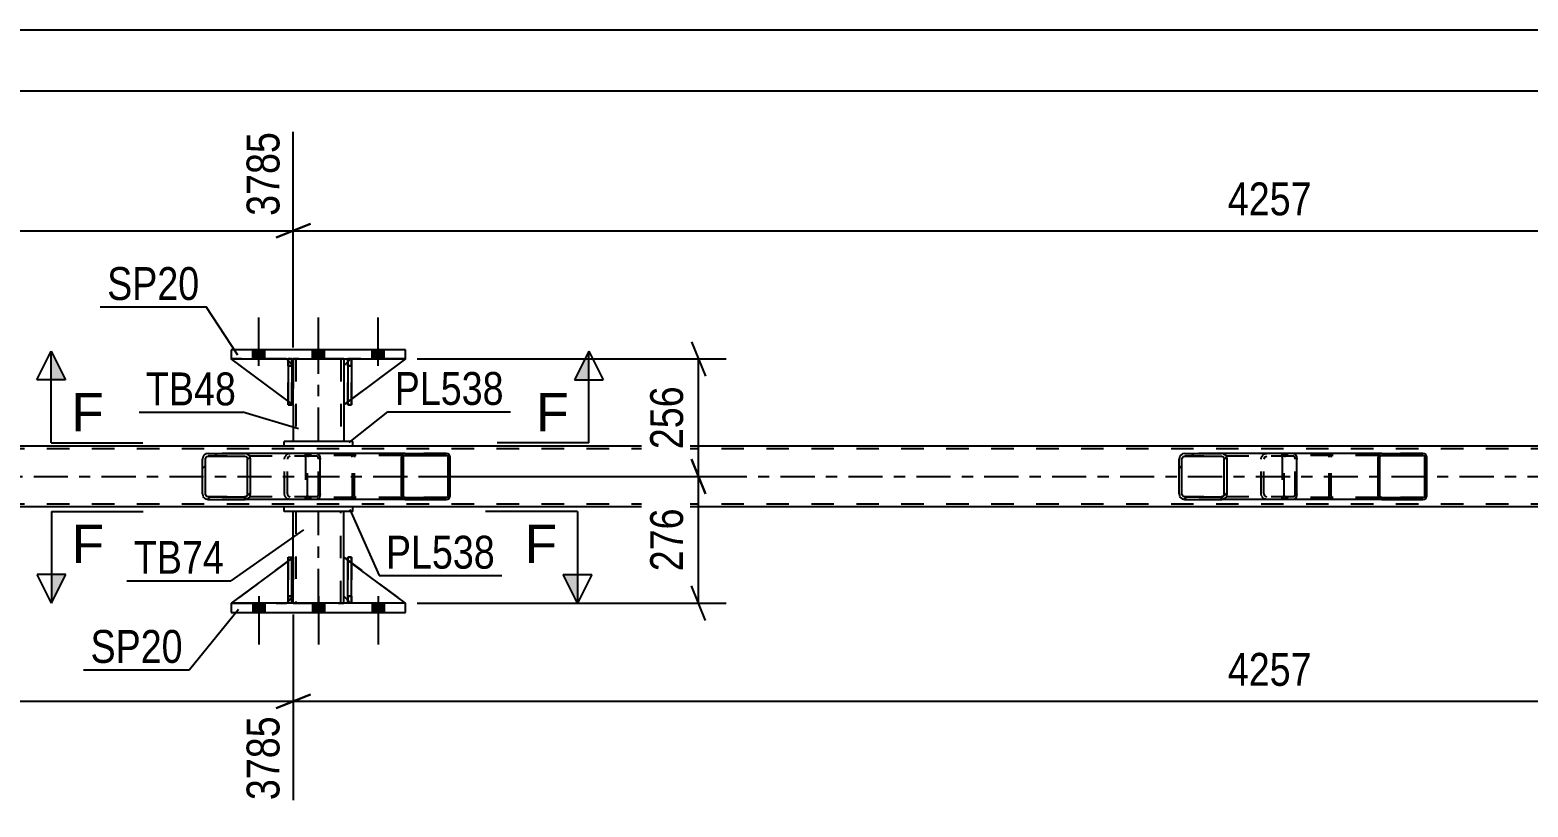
# Model space of a CAD drawing. Header units: millimetres. Extents: x 0 to 841, y 0 to 594.
# Drawn here: x 134 to 264.6, y 215.3 to 283 of the extents above; entities that cross this region are included whole.
import ezdxf

# ---------------------------------------------------------------- set-up
doc = ezdxf.new("R2010")
doc.units = ezdxf.units.MM
doc.linetypes.add('DXK_LINE_DOT2', pattern=[3.9198, 1.9599, -1.9599])
doc.linetypes.add('DXK_LINE_DOT3', pattern=[5.9187, 2.979, -0.9799, 0.9799, -0.9799])
doc.styles.add('Arial', font='ARIAL.TTF', dxfattribs={"height": 0.2})
doc.styles.add('Arial Narrow', font='ARIALN.TTF', dxfattribs={"height": 0.2})

# ---------------------------------------------------------------- blocks, each defined once
blk = doc.blocks.new('Part-318885939-2968 - 2780')
at = {"color": 7, "linetype": 'DXK_LINE_DOT2'}
for p, q in [((156.94, 250.35), (151.54, 254.35)), ((151.54, 254.35), (156.34, 254.35)), ((156.34, 254.35), (156.94, 253.75)), ((156.94, 253.75), (156.34, 254.35)), ((156.94, 253.75), (156.94, 250.35)), ((156.94, 253.75), (156.94, 253.75)), ((156.94, 253.75), (156.94, 250.35))]:
    blk.add_line(p, q, dxfattribs=at)
blk = doc.blocks.new('Bolt-318885939-2840 - 2780')
at = {"linetype": 'Continuous'}
for points in [[(154.46, 233.07), (153.42, 233.07), (153.42, 232.27), (154.46, 232.27)], [(154.46, 233.07), (153.42, 233.07), (153.42, 232.27), (154.46, 232.27)], [(154.46, 233.07), (153.42, 233.07), (153.42, 232.27), (154.46, 232.27)], [(159.66, 233.07), (158.62, 233.07), (158.62, 232.27), (159.66, 232.27)], [(159.66, 233.07), (158.62, 233.07), (158.62, 232.27), (159.66, 232.27)], [(164.86, 233.07), (163.82, 233.07), (163.82, 232.27), (164.86, 232.27)], [(164.86, 233.07), (163.82, 233.07), (163.82, 232.27), (164.86, 232.27)], [(164.86, 233.07), (163.82, 233.07), (163.82, 232.27), (164.86, 232.27)]]:
    blk.add_hatch(color=1, dxfattribs=at).paths.add_polyline_path(points)
at = {"color": 1, "linetype": 'Continuous'}
for p, q in [((153.42, 233.07), (153.42, 232.27)), ((153.42, 233.07), (153.42, 232.27)), ((153.42, 233.07), (153.42, 232.27)), ((153.94, 233.67), (153.94, 229.47)), ((153.94, 233.67), (153.94, 229.47)), ((153.94, 233.67), (153.94, 229.47)), ((154.46, 233.07), (154.46, 232.27)), ((154.46, 233.07), (154.46, 232.27)), ((154.46, 233.07), (154.46, 232.27)), ((158.62, 233.07), (158.62, 232.27)), ((158.62, 233.07), (158.62, 232.27)), ((159.14, 233.67), (159.14, 229.47)), ((159.14, 233.67), (159.14, 229.47)), ((159.66, 233.07), (159.66, 232.27)), ((159.66, 233.07), (159.66, 232.27)), ((163.82, 233.07), (163.82, 232.27)), ((163.82, 233.07), (163.82, 232.27)), ((163.82, 233.07), (163.82, 232.27)), ((164.34, 233.67), (164.34, 229.47)), ((164.34, 233.67), (164.34, 229.47)), ((164.34, 233.67), (164.34, 229.47)), ((164.86, 233.07), (164.86, 232.27)), ((164.86, 233.07), (164.86, 232.27)), ((164.86, 233.07), (164.86, 232.27))]:
    blk.add_line(p, q, dxfattribs=at)
blk = doc.blocks.new('Part-318885939-2969 - 2780')
at = {"color": 2, "linetype": 'Continuous'}
for p, q in [((161.69, 254.1), (161.34, 253.75)), ((161.34, 253.75), (161.34, 250.35)), ((166.74, 254.35), (162.01, 250.85)), ((161.69, 250.61), (161.34, 250.35))]:
    blk.add_line(p, q, dxfattribs=at)
at = {"color": 7, "linetype": 'DXK_LINE_DOT2'}
for p, q in [((161.94, 254.35), (161.69, 254.1)), ((166.74, 254.35), (161.94, 254.35)), ((162.01, 250.85), (161.69, 250.61))]:
    blk.add_line(p, q, dxfattribs=at)
blk = doc.blocks.new('Bolt-318885939-2841 - 2780')
at = {"linetype": 'Continuous'}
for points in [[(153.42, 254.35), (154.46, 254.35), (154.46, 255.15), (153.42, 255.15)], [(153.42, 254.35), (154.46, 254.35), (154.46, 255.15), (153.42, 255.15)], [(153.42, 254.35), (154.46, 254.35), (154.46, 255.15), (153.42, 255.15)], [(158.62, 254.35), (159.66, 254.35), (159.66, 255.15), (158.62, 255.15)], [(158.62, 254.35), (159.66, 254.35), (159.66, 255.15), (158.62, 255.15)], [(163.82, 254.35), (164.86, 254.35), (164.86, 255.15), (163.82, 255.15)], [(163.82, 254.35), (164.86, 254.35), (164.86, 255.15), (163.82, 255.15)], [(163.82, 254.35), (164.86, 254.35), (164.86, 255.15), (163.82, 255.15)]]:
    blk.add_hatch(color=1, dxfattribs=at).paths.add_polyline_path(points)
at = {"color": 1, "linetype": 'Continuous'}
for p, q in [((153.94, 253.75), (153.94, 257.95)), ((153.94, 253.75), (153.94, 257.95)), ((153.94, 253.75), (153.94, 257.95)), ((159.14, 253.75), (159.14, 257.95)), ((159.14, 253.75), (159.14, 257.95)), ((164.34, 253.75), (164.34, 257.95)), ((164.34, 253.75), (164.34, 257.95)), ((164.34, 253.75), (164.34, 257.95)), ((153.42, 254.35), (153.42, 255.15)), ((153.42, 254.35), (153.42, 255.15)), ((153.42, 254.35), (153.42, 255.15)), ((154.46, 254.35), (154.46, 255.15)), ((154.46, 254.35), (154.46, 255.15)), ((154.46, 254.35), (154.46, 255.15)), ((158.62, 254.35), (158.62, 255.15)), ((158.62, 254.35), (158.62, 255.15)), ((159.66, 254.35), (159.66, 255.15)), ((159.66, 254.35), (159.66, 255.15)), ((163.82, 254.35), (163.82, 255.15)), ((163.82, 254.35), (163.82, 255.15)), ((163.82, 254.35), (163.82, 255.15)), ((164.86, 254.35), (164.86, 255.15)), ((164.86, 254.35), (164.86, 255.15)), ((164.86, 254.35), (164.86, 255.15))]:
    blk.add_line(p, q, dxfattribs=at)
blk = doc.blocks.new('Part-318885939-2971 - 2780')
at = {"linetype": 'Continuous'}
h = blk.add_hatch(dxfattribs=at)
h.set_pattern_fill('', scale=0.7, style=0, pattern_type=0)
h.set_pattern_definition([(45, (255.7338, 245.9117), (-1.57154, 1.57154), [])])
h.paths.add_polyline_path([(255.76, 245.79), (255.73, 245.91), (255.66, 246.02), (255.55, 246.08), (255.42, 246.11), (251.84, 246.11), (251.71, 246.08), (251.6, 246.02), (251.53, 245.91), (251.5, 245.79), (251.5, 242.43), (251.53, 242.31), (251.6, 242.2), (251.71, 242.13), (251.84, 242.11), (255.42, 242.11), (255.55, 242.13), (255.66, 242.2), (255.73, 242.31), (255.76, 242.43)])
h.paths.add_polyline_path([(255.58, 242.37), (255.54, 242.32), (255.48, 242.28), (255.42, 242.27), (251.84, 242.27), (251.78, 242.28), (251.72, 242.32), (251.69, 242.37), (251.67, 242.43), (251.67, 245.79), (251.69, 245.85), (251.72, 245.9), (251.78, 245.94), (251.84, 245.95), (255.42, 245.95), (255.48, 245.94), (255.54, 245.9), (255.58, 245.85), (255.59, 245.79), (255.59, 242.43)])
at = {"color": 7, "linetype": 'DXK_LINE_DOT2'}
for p, q in [((243.15, 245.79), (243.16, 245.81)), ((243.15, 245.79), (243.15, 242.43)), ((243.16, 245.81), (243.18, 245.91)), ((243.34, 245.85), (243.32, 245.79)), ((243.32, 242.43), (243.32, 245.79)), ((243.37, 245.9), (243.34, 245.85)), ((243.36, 246.08), (243.49, 246.11)), ((243.43, 245.94), (243.37, 245.9)), ((243.49, 245.95), (243.43, 245.94)), ((244.15, 246.11), (243.49, 246.11)), ((255.42, 245.95), (243.49, 245.95)), ((247.07, 246.11), (247.2, 246.08)), ((247.14, 245.94), (247.07, 245.95)), ((247.19, 245.9), (247.14, 245.94)), ((247.23, 245.85), (247.19, 245.9)), ((247.24, 245.79), (247.23, 245.85)), ((247.24, 242.43), (247.24, 245.79)), ((247.38, 245.91), (247.41, 245.79)), ((247.41, 242.43), (247.41, 245.79)), ((255.42, 246.11), (251.84, 246.11)), ((243.18, 242.31), (243.15, 242.43)), ((243.32, 242.43), (243.34, 242.37)), ((243.34, 242.37), (243.37, 242.32)), ((243.49, 242.11), (243.36, 242.13)), ((243.37, 242.32), (243.43, 242.28)), ((243.43, 242.28), (243.49, 242.27)), ((255.42, 242.27), (243.49, 242.27)), ((244.15, 242.11), (243.49, 242.11)), ((247.07, 242.27), (247.14, 242.28)), ((247.2, 242.13), (247.07, 242.11)), ((247.14, 242.28), (247.19, 242.32)), ((247.19, 242.32), (247.23, 242.37)), ((247.23, 242.37), (247.24, 242.43)), ((247.41, 242.43), (247.38, 242.31)), ((255.42, 242.11), (251.84, 242.11))]:
    blk.add_line(p, q, dxfattribs=at)
at = {"color": 2, "linetype": 'Continuous'}
for p, q in [((251.84, 246.11), (244.15, 246.11)), ((251.53, 245.91), (251.5, 245.79)), ((251.5, 242.43), (251.5, 245.79)), ((251.67, 245.79), (251.69, 245.85)), ((251.67, 242.43), (251.67, 245.79)), ((251.69, 245.85), (251.72, 245.9)), ((251.84, 246.11), (251.71, 246.08)), ((251.72, 245.9), (251.78, 245.94)), ((251.78, 245.94), (251.84, 245.95)), ((251.84, 246.11), (255.42, 246.11)), ((251.84, 245.95), (255.42, 245.95)), ((255.55, 246.08), (255.42, 246.11)), ((255.42, 245.95), (255.48, 245.94)), ((255.48, 245.94), (255.54, 245.9)), ((255.54, 245.9), (255.58, 245.85)), ((255.58, 245.85), (255.59, 245.79)), ((255.59, 242.43), (255.59, 245.79)), ((255.76, 245.79), (255.73, 245.91)), ((255.76, 242.43), (255.76, 245.79)), ((251.84, 242.11), (244.15, 242.11)), ((251.5, 242.43), (251.53, 242.31)), ((251.69, 242.37), (251.67, 242.43)), ((251.72, 242.32), (251.69, 242.37)), ((251.71, 242.13), (251.84, 242.11)), ((251.78, 242.28), (251.72, 242.32)), ((251.84, 242.27), (251.78, 242.28)), ((251.84, 242.27), (255.42, 242.27)), ((251.84, 242.11), (255.42, 242.11)), ((255.48, 242.28), (255.42, 242.27)), ((255.42, 242.11), (255.55, 242.13)), ((255.54, 242.32), (255.48, 242.28)), ((255.58, 242.37), (255.54, 242.32)), ((255.59, 242.43), (255.58, 242.37)), ((255.73, 242.31), (255.76, 242.43))]:
    blk.add_line(p, q, dxfattribs=at)
at = {"color": 7, "linetype": 'DXK_LINE_DOT2'}
for centre, start, end in [((243.48, 245.78), 110.7583, 155.68), ((247.08, 245.78), 24.32, 69.2417), ((243.48, 242.44), 204.32, 249.2417), ((247.08, 242.44), 290.7583, 335.68)]:
    blk.add_arc(centre, 0.331, start, end, dxfattribs=at)
at = {"color": 2, "linetype": 'Continuous'}
for centre, start, end in [((251.83, 245.78), 110.7583, 155.68), ((255.43, 245.78), 24.32, 69.2417), ((251.83, 242.44), 204.32, 249.2417), ((255.43, 242.44), 290.7583, 335.68)]:
    blk.add_arc(centre, 0.331, start, end, dxfattribs=at)
blk = doc.blocks.new('Part-318885939-2966 - 2780')
at = {"color": 2, "linetype": 'Continuous'}
for p, q in [((156.81, 254.35), (156.49, 254.35)), ((156.49, 254.35), (156.49, 250.35)), ((156.81, 254.35), (156.81, 254.35)), ((156.81, 254.35), (156.81, 250.35)), ((156.81, 250.35), (156.49, 250.35))]:
    blk.add_line(p, q, dxfattribs=at)
at = {"color": 7, "linetype": 'DXK_LINE_DOT2'}
for p, q in [((156.49, 253.75), (156.49, 254.35)), ((156.81, 253.75), (156.49, 253.75)), ((156.49, 253.75), (156.49, 250.35)), ((156.81, 253.75), (156.81, 254.35)), ((156.81, 254.35), (156.81, 254.35)), ((156.81, 250.35), (156.81, 253.75))]:
    blk.add_line(p, q, dxfattribs=at)
blk = doc.blocks.new('Part-318885939-2967 - 2780')
at = {"color": 2, "linetype": 'Continuous'}
for p, q in [((156.49, 250.68), (151.54, 254.35)), ((156.49, 254.2), (156.34, 254.35)), ((156.94, 253.75), (156.81, 253.88)), ((156.94, 253.75), (156.94, 253.75)), ((156.94, 250.35), (156.94, 253.75)), ((156.81, 250.44), (156.94, 250.35)), ((156.94, 250.35), (156.94, 250.35))]:
    blk.add_line(p, q, dxfattribs=at)
at = {"color": 7, "linetype": 'DXK_LINE_DOT2'}
for p, q in [((156.34, 254.35), (151.54, 254.35)), ((156.34, 254.35), (156.94, 253.75)), ((156.81, 253.88), (156.49, 254.2)), ((156.94, 253.75), (156.94, 250.35)), ((156.81, 250.44), (156.49, 250.68))]:
    blk.add_line(p, q, dxfattribs=at)
blk = doc.blocks.new('Part-318885939-2973 - 2780')
at = {"linetype": 'Continuous'}
h = blk.add_hatch(dxfattribs=at)
h.set_pattern_fill('', scale=0.7, style=0, pattern_type=0)
h.set_pattern_definition([(45, (170.5996, 245.9117), (-1.57154, 1.57154), [])])
h.paths.add_polyline_path([(170.63, 245.79), (170.6, 245.91), (170.53, 246.02), (170.42, 246.08), (170.28, 246.11), (166.71, 246.11), (166.58, 246.08), (166.47, 246.02), (166.39, 245.91), (166.37, 245.79), (166.37, 242.43), (166.39, 242.31), (166.47, 242.2), (166.58, 242.13), (166.71, 242.11), (170.28, 242.11), (170.42, 242.13), (170.53, 242.2), (170.6, 242.31), (170.63, 242.43)])
h.paths.add_polyline_path([(170.44, 242.37), (170.41, 242.32), (170.35, 242.28), (170.28, 242.27), (166.71, 242.27), (166.64, 242.28), (166.59, 242.32), (166.55, 242.37), (166.54, 242.43), (166.54, 245.79), (166.55, 245.85), (166.59, 245.9), (166.64, 245.94), (166.71, 245.95), (170.28, 245.95), (170.35, 245.94), (170.41, 245.9), (170.44, 245.85), (170.46, 245.79), (170.46, 242.43)])
at = {"color": 7, "linetype": 'DXK_LINE_DOT2'}
for p, q in [((158.02, 245.79), (158.05, 245.91)), ((158.02, 245.79), (158.02, 242.43)), ((158.2, 245.85), (158.19, 245.79)), ((158.19, 242.43), (158.19, 245.79)), ((158.24, 245.9), (158.2, 245.85)), ((158.23, 246.08), (158.36, 246.11)), ((158.29, 245.94), (158.24, 245.9)), ((158.36, 245.95), (158.29, 245.94)), ((159.01, 246.11), (158.36, 246.11)), ((170.28, 245.95), (158.36, 245.95)), ((161.94, 246.11), (162.07, 246.08)), ((162, 245.94), (161.94, 245.95)), ((162.06, 245.9), (162, 245.94)), ((162.09, 245.85), (162.06, 245.9)), ((162.11, 245.79), (162.09, 245.85)), ((162.11, 242.43), (162.11, 245.79)), ((162.25, 245.91), (162.28, 245.79)), ((162.28, 242.43), (162.28, 245.79)), ((170.28, 246.11), (166.71, 246.11)), ((158.05, 242.31), (158.02, 242.43)), ((158.19, 242.43), (158.2, 242.37)), ((158.2, 242.37), (158.24, 242.32)), ((158.36, 242.11), (158.23, 242.13)), ((158.24, 242.32), (158.29, 242.28)), ((158.29, 242.28), (158.36, 242.27)), ((170.28, 242.27), (158.36, 242.27)), ((159.01, 242.11), (158.36, 242.11)), ((161.94, 242.27), (162, 242.28)), ((162.07, 242.13), (161.94, 242.11)), ((162, 242.28), (162.06, 242.32)), ((162.06, 242.32), (162.09, 242.37)), ((162.09, 242.37), (162.11, 242.43)), ((162.28, 242.43), (162.25, 242.31)), ((170.28, 242.11), (166.71, 242.11))]:
    blk.add_line(p, q, dxfattribs=at)
at = {"color": 2, "linetype": 'Continuous'}
for p, q in [((166.71, 246.11), (159.01, 246.11)), ((166.39, 245.91), (166.37, 245.79)), ((166.37, 242.43), (166.37, 245.79)), ((166.54, 245.79), (166.55, 245.85)), ((166.54, 242.43), (166.54, 245.79)), ((166.55, 245.85), (166.59, 245.9)), ((166.71, 246.11), (166.58, 246.08)), ((166.59, 245.9), (166.64, 245.94)), ((166.64, 245.94), (166.71, 245.95)), ((166.71, 246.11), (170.28, 246.11)), ((166.71, 245.95), (170.28, 245.95)), ((170.42, 246.08), (170.28, 246.11)), ((170.28, 245.95), (170.35, 245.94)), ((170.35, 245.94), (170.41, 245.9)), ((170.41, 245.9), (170.44, 245.85)), ((170.44, 245.85), (170.46, 245.79)), ((170.46, 242.43), (170.46, 245.79)), ((170.63, 245.79), (170.6, 245.91)), ((170.63, 242.43), (170.63, 245.79)), ((166.71, 242.11), (159.01, 242.11)), ((166.37, 242.43), (166.39, 242.31)), ((166.55, 242.37), (166.54, 242.43)), ((166.59, 242.32), (166.55, 242.37)), ((166.58, 242.13), (166.71, 242.11)), ((166.64, 242.28), (166.59, 242.32)), ((166.71, 242.27), (166.64, 242.28)), ((166.71, 242.27), (170.28, 242.27)), ((166.71, 242.11), (170.28, 242.11)), ((170.35, 242.28), (170.28, 242.27)), ((170.28, 242.11), (170.42, 242.13)), ((170.41, 242.32), (170.35, 242.28)), ((170.44, 242.37), (170.41, 242.32)), ((170.46, 242.43), (170.44, 242.37)), ((170.6, 242.31), (170.63, 242.43))]:
    blk.add_line(p, q, dxfattribs=at)
at = {"color": 7, "linetype": 'DXK_LINE_DOT2'}
for centre, start, end in [((158.35, 245.78), 110.7583, 155.68), ((161.95, 245.78), 24.32, 69.2417), ((158.35, 242.44), 204.32, 249.2417), ((161.95, 242.44), 290.7583, 335.68)]:
    blk.add_arc(centre, 0.331, start, end, dxfattribs=at)
at = {"color": 2, "linetype": 'Continuous'}
for centre, start, end in [((166.7, 245.78), 110.7583, 155.68), ((170.3, 245.78), 24.32, 69.2417), ((166.7, 242.44), 204.32, 249.2417), ((170.3, 242.44), 290.7583, 335.68)]:
    blk.add_arc(centre, 0.331, start, end, dxfattribs=at)
blk = doc.blocks.new('Part-318885939-2909 - 2780')
at = {"color": 2, "linetype": 'Continuous'}
for p, q in [((725.4, 246.75), (63.29, 246.75)), ((156.14, 241.47), (63.29, 241.47)), ((326.4, 241.47), (162.14, 241.47))]:
    blk.add_line(p, q, dxfattribs=at)
at = {"color": 7, "linetype": 'DXK_LINE_DOT2'}
for p, q in [((725.4, 246.51), (63.29, 246.51)), ((725.4, 241.71), (63.29, 241.71)), ((162.14, 241.47), (156.14, 241.47))]:
    blk.add_line(p, q, dxfattribs=at)
at = {"color": 7, "linetype": 'DXK_LINE_DOT3'}
blk.add_line((63.29, 244.11), (725.4, 244.11), dxfattribs=at)
blk = doc.blocks.new('Part-318885939-2975 - 2780')
at = {"linetype": 'Continuous'}
h = blk.add_hatch(dxfattribs=at)
h.set_pattern_fill('', scale=0.7, style=0, pattern_type=0)
h.set_pattern_definition([(45, (153.1758, 245.8129), (-1.57154, 1.57154), [])])
h.paths.add_polyline_path([(153.21, 245.63), (153.18, 245.81), (153.07, 245.97), (152.9, 246.07), (152.71, 246.11), (149.53, 246.11), (149.33, 246.07), (149.17, 245.97), (149.06, 245.81), (149.02, 245.63), (149.02, 242.59), (149.06, 242.41), (149.17, 242.25), (149.33, 242.15), (149.53, 242.11), (152.71, 242.11), (152.9, 242.15), (153.07, 242.25), (153.18, 242.41), (153.21, 242.59)])
h.paths.add_polyline_path([(152.94, 242.5), (152.89, 242.42), (152.81, 242.37), (152.71, 242.35), (149.53, 242.35), (149.43, 242.37), (149.35, 242.42), (149.29, 242.5), (149.28, 242.59), (149.28, 245.63), (149.29, 245.72), (149.35, 245.8), (149.43, 245.85), (149.53, 245.87), (152.71, 245.87), (152.81, 245.85), (152.89, 245.8), (152.94, 245.72), (152.96, 245.63), (152.96, 242.59)])
at = {"color": 2, "linetype": 'Continuous'}
for p, q in [((149.06, 245.81), (149.02, 245.63)), ((149.02, 242.59), (149.02, 245.63)), ((149.28, 245.63), (149.29, 245.72)), ((149.28, 242.59), (149.28, 245.63)), ((149.29, 245.72), (149.35, 245.8)), ((149.53, 246.11), (149.33, 246.07)), ((149.35, 245.8), (149.43, 245.85)), ((149.43, 245.85), (149.53, 245.87)), ((149.53, 246.11), (152.71, 246.11)), ((149.53, 245.87), (152.71, 245.87)), ((159.01, 246.11), (152.71, 246.11)), ((152.9, 246.07), (152.71, 246.11)), ((152.71, 245.87), (152.81, 245.85)), ((152.81, 245.85), (152.89, 245.8)), ((152.89, 245.8), (152.94, 245.72)), ((152.94, 245.72), (152.96, 245.63)), ((152.96, 242.59), (152.96, 245.63)), ((153.21, 245.63), (153.18, 245.81)), ((153.21, 242.59), (153.21, 245.63)), ((159.01, 246.11), (159.12, 246.07)), ((159.12, 246.07), (159.2, 245.97)), ((159.2, 245.97), (159.26, 245.81)), ((159.26, 245.81), (159.28, 245.63)), ((159.28, 242.59), (159.28, 245.63)), ((149.02, 242.59), (149.06, 242.41)), ((149.29, 242.5), (149.28, 242.59)), ((149.35, 242.42), (149.29, 242.5)), ((149.33, 242.15), (149.53, 242.11)), ((149.43, 242.37), (149.35, 242.42)), ((149.53, 242.35), (149.43, 242.37)), ((149.53, 242.35), (152.71, 242.35)), ((149.53, 242.11), (152.71, 242.11)), ((152.81, 242.37), (152.71, 242.35)), ((152.71, 242.11), (152.9, 242.15)), ((159.01, 242.11), (152.71, 242.11)), ((152.89, 242.42), (152.81, 242.37)), ((152.94, 242.5), (152.89, 242.42)), ((152.96, 242.59), (152.94, 242.5)), ((153.18, 242.41), (153.21, 242.59)), ((159.12, 242.15), (159.01, 242.11)), ((159.2, 242.25), (159.12, 242.15)), ((159.26, 242.41), (159.2, 242.25)), ((159.28, 242.59), (159.26, 242.41))]:
    blk.add_line(p, q, dxfattribs=at)
at = {"color": 7, "linetype": 'DXK_LINE_DOT2'}
for p, q in [((152.71, 246.11), (149.53, 246.11)), ((159.01, 245.87), (149.53, 245.87)), ((156.17, 245.63), (156.21, 245.81)), ((156.17, 242.59), (156.17, 245.63)), ((156.45, 245.72), (156.43, 245.63)), ((156.43, 242.59), (156.43, 245.63)), ((156.5, 245.8), (156.45, 245.72)), ((156.48, 246.07), (156.68, 246.11)), ((156.58, 245.85), (156.5, 245.8)), ((156.68, 245.87), (156.58, 245.85)), ((158.02, 245.87), (158.02, 246.11)), ((159.06, 245.85), (159.01, 245.87)), ((159.11, 245.8), (159.06, 245.85)), ((159.14, 245.72), (159.11, 245.8)), ((159.15, 245.63), (159.14, 245.72)), ((159.15, 242.59), (159.15, 245.63)), ((159.01, 242.35), (149.53, 242.35)), ((152.71, 242.11), (149.53, 242.11)), ((156.21, 242.41), (156.17, 242.59)), ((156.43, 242.59), (156.45, 242.5)), ((156.45, 242.5), (156.5, 242.42)), ((156.68, 242.11), (156.48, 242.15)), ((156.5, 242.42), (156.52, 242.41)), ((156.52, 242.41), (156.58, 242.37)), ((156.58, 242.37), (156.68, 242.35)), ((158.02, 242.11), (158.02, 242.35)), ((159.01, 242.35), (159.06, 242.37)), ((159.06, 242.37), (159.11, 242.42)), ((159.11, 242.42), (159.14, 242.5)), ((159.14, 242.5), (159.15, 242.59))]:
    blk.add_line(p, q, dxfattribs=at)
at = {"color": 2, "linetype": 'Continuous'}
for centre, start, end in [((149.51, 245.61), 111.1941, 156.1506), ((152.73, 245.61), 23.8494, 68.8059), ((149.51, 242.6), 203.8494, 248.8059), ((152.73, 242.6), 291.1941, 336.1506)]:
    blk.add_arc(centre, 0.492, start, end, dxfattribs=at)
at = {"color": 7, "linetype": 'DXK_LINE_DOT2'}
for centre, start, end in [((156.66, 245.61), 111.1941, 156.1506), ((156.66, 242.6), 203.8494, 248.8059)]:
    blk.add_arc(centre, 0.492, start, end, dxfattribs=at)
blk = doc.blocks.new('Part-318885939-2964 - 2780')
at = {"color": 7, "linetype": 'DXK_LINE_DOT2'}
for p, q in [((156.49, 253.75), (156.49, 254.35)), ((156.49, 254.35), (156.49, 254.35)), ((156.49, 254.35), (156.49, 250.35)), ((156.81, 254.35), (156.49, 254.35)), ((156.49, 250.35), (156.49, 253.75)), ((156.49, 253.75), (156.81, 253.75)), ((156.81, 253.75), (156.81, 254.35)), ((156.81, 250.35), (156.81, 254.35)), ((156.81, 253.75), (156.81, 250.35)), ((156.49, 250.35), (156.81, 250.35))]:
    blk.add_line(p, q, dxfattribs=at)
blk = doc.blocks.new('Part-318885939-2965 - 2780')
at = {"color": 2, "linetype": 'Continuous'}
for p, q in [((162.01, 254.35), (161.69, 254.35)), ((161.69, 254.35), (161.69, 250.35)), ((162.01, 254.35), (162.01, 254.35)), ((162.01, 254.35), (162.01, 250.35)), ((162.01, 250.35), (161.69, 250.35))]:
    blk.add_line(p, q, dxfattribs=at)
at = {"color": 7, "linetype": 'DXK_LINE_DOT2'}
for p, q in [((161.69, 253.75), (161.69, 254.35)), ((162.01, 253.75), (161.69, 253.75)), ((161.69, 253.75), (161.69, 250.35)), ((162.01, 253.75), (162.01, 254.35)), ((162.01, 254.35), (162.01, 254.35)), ((162.01, 250.35), (162.01, 253.75))]:
    blk.add_line(p, q, dxfattribs=at)
blk = doc.blocks.new('Part-318885939-2972 - 2780')
at = {"linetype": 'Continuous'}
h = blk.add_hatch(dxfattribs=at)
h.set_pattern_fill('', scale=0.7, style=0, pattern_type=0)
h.set_pattern_definition([(45, (238.31, 245.8129), (-1.57154, 1.57154), [])])
h.paths.add_polyline_path([(238.35, 245.63), (238.31, 245.81), (238.2, 245.97), (238.04, 246.07), (237.85, 246.11), (234.66, 246.11), (234.47, 246.07), (234.31, 245.97), (234.2, 245.81), (234.16, 245.63), (234.16, 242.59), (234.2, 242.41), (234.31, 242.25), (234.47, 242.15), (234.66, 242.11), (237.85, 242.11), (238.04, 242.15), (238.2, 242.25), (238.31, 242.41), (238.35, 242.59)])
h.paths.add_polyline_path([(238.08, 242.5), (238.02, 242.42), (237.94, 242.37), (237.85, 242.35), (234.66, 242.35), (234.57, 242.37), (234.48, 242.42), (234.43, 242.5), (234.41, 242.59), (234.41, 245.63), (234.43, 245.72), (234.48, 245.8), (234.57, 245.85), (234.66, 245.87), (237.85, 245.87), (237.94, 245.85), (238.02, 245.8), (238.08, 245.72), (238.1, 245.63), (238.1, 242.59)])
at = {"color": 2, "linetype": 'Continuous'}
for p, q in [((234.2, 245.81), (234.16, 245.63)), ((234.16, 242.59), (234.16, 245.63)), ((234.41, 245.63), (234.43, 245.72)), ((234.41, 242.59), (234.41, 245.63)), ((234.43, 245.72), (234.48, 245.8)), ((234.66, 246.11), (234.47, 246.07)), ((234.48, 245.8), (234.57, 245.85)), ((234.57, 245.85), (234.66, 245.87)), ((234.66, 246.11), (237.85, 246.11)), ((234.66, 245.87), (237.85, 245.87)), ((244.15, 246.11), (237.85, 246.11)), ((238.04, 246.07), (237.85, 246.11)), ((237.85, 245.87), (237.94, 245.85)), ((237.94, 245.85), (238.02, 245.8)), ((238.02, 245.8), (238.08, 245.72)), ((238.08, 245.72), (238.1, 245.63)), ((238.1, 242.59), (238.1, 245.63)), ((238.35, 245.63), (238.31, 245.81)), ((238.35, 242.59), (238.35, 245.63)), ((244.15, 246.11), (244.25, 246.07)), ((244.25, 246.07), (244.34, 245.97)), ((244.34, 245.97), (244.4, 245.81)), ((244.4, 245.81), (244.42, 245.63)), ((244.42, 242.59), (244.42, 245.63)), ((234.16, 242.59), (234.2, 242.41)), ((234.43, 242.5), (234.41, 242.59)), ((234.48, 242.42), (234.43, 242.5)), ((234.47, 242.15), (234.66, 242.11)), ((234.57, 242.37), (234.48, 242.42)), ((234.66, 242.35), (234.57, 242.37)), ((234.66, 242.35), (237.85, 242.35)), ((234.66, 242.11), (237.85, 242.11)), ((237.94, 242.37), (237.85, 242.35)), ((237.85, 242.11), (238.04, 242.15)), ((244.15, 242.11), (237.85, 242.11)), ((238.02, 242.42), (237.94, 242.37)), ((238.08, 242.5), (238.02, 242.42)), ((238.1, 242.59), (238.08, 242.5)), ((238.31, 242.41), (238.35, 242.59)), ((244.25, 242.15), (244.15, 242.11)), ((244.34, 242.25), (244.25, 242.15)), ((244.4, 242.41), (244.34, 242.25)), ((244.42, 242.59), (244.4, 242.41))]:
    blk.add_line(p, q, dxfattribs=at)
at = {"color": 7, "linetype": 'DXK_LINE_DOT2'}
for p, q in [((237.85, 246.11), (234.66, 246.11)), ((244.15, 245.87), (234.66, 245.87)), ((241.31, 245.63), (241.35, 245.81)), ((241.31, 242.59), (241.31, 245.63)), ((241.58, 245.72), (241.56, 245.63)), ((241.56, 242.59), (241.56, 245.63)), ((241.63, 245.8), (241.58, 245.72)), ((241.62, 246.07), (241.81, 246.11)), ((241.63, 245.8), (241.66, 245.81)), ((241.66, 245.81), (241.72, 245.85)), ((241.72, 245.85), (241.81, 245.87)), ((243.15, 245.87), (243.15, 246.11)), ((244.2, 245.85), (244.15, 245.87)), ((244.24, 245.8), (244.2, 245.85)), ((244.27, 245.72), (244.24, 245.8)), ((244.28, 245.63), (244.27, 245.72)), ((244.28, 242.59), (244.28, 245.63)), ((244.15, 242.35), (234.66, 242.35)), ((237.85, 242.11), (234.66, 242.11)), ((241.35, 242.41), (241.31, 242.59)), ((241.56, 242.59), (241.58, 242.5)), ((241.58, 242.5), (241.63, 242.42)), ((241.81, 242.11), (241.62, 242.15)), ((241.63, 242.42), (241.66, 242.41)), ((241.66, 242.41), (241.72, 242.37)), ((241.72, 242.37), (241.81, 242.35)), ((243.15, 242.11), (243.15, 242.35)), ((244.15, 242.35), (244.2, 242.37)), ((244.2, 242.37), (244.24, 242.42)), ((244.24, 242.42), (244.27, 242.5)), ((244.27, 242.5), (244.28, 242.59))]:
    blk.add_line(p, q, dxfattribs=at)
at = {"color": 2, "linetype": 'Continuous'}
for centre, start, end in [((234.65, 245.61), 111.1941, 156.1506), ((237.86, 245.61), 23.8494, 68.8059), ((234.65, 242.6), 203.8494, 248.8059), ((237.86, 242.6), 291.1941, 336.1506)]:
    blk.add_arc(centre, 0.492, start, end, dxfattribs=at)
at = {"color": 7, "linetype": 'DXK_LINE_DOT2'}
for centre, start, end in [((241.8, 245.61), 111.1941, 156.1506), ((241.8, 242.6), 203.8494, 248.8059)]:
    blk.add_arc(centre, 0.492, start, end, dxfattribs=at)
blk = doc.blocks.new('Part-318885939-3011 - 2780')
at = {"color": 7, "linetype": 'DXK_LINE_DOT2'}
for p, q in [((161.94, 254.35), (161.34, 253.75)), ((161.34, 250.35), (166.74, 254.35)), ((161.34, 253.75), (161.34, 250.35)), ((166.74, 254.35), (161.94, 254.35))]:
    blk.add_line(p, q, dxfattribs=at)
blk = doc.blocks.new('Part-318885939-3012 - 2780')
at = {"color": 7, "linetype": 'DXK_LINE_DOT2'}
for p, q in [((162.01, 237.07), (161.69, 237.07)), ((161.69, 233.67), (161.69, 237.07)), ((161.69, 237.07), (161.69, 233.07)), ((162.01, 237.07), (162.01, 233.67)), ((162.01, 233.07), (162.01, 237.07)), ((162.01, 233.67), (161.69, 233.67)), ((161.69, 233.07), (161.69, 233.67)), ((162.01, 233.07), (161.69, 233.07)), ((162.01, 233.67), (162.01, 233.07)), ((162.01, 233.07), (162.01, 233.07))]:
    blk.add_line(p, q, dxfattribs=at)
blk = doc.blocks.new('Part-318885939-3013 - 2780')
at = {"color": 7, "linetype": 'DXK_LINE_DOT2'}
for p, q in [((156.49, 237.07), (156.81, 237.07)), ((156.49, 233.67), (156.49, 237.07)), ((156.49, 237.07), (156.49, 233.07)), ((156.81, 237.07), (156.81, 233.67)), ((156.81, 233.07), (156.81, 236.98)), ((156.81, 233.67), (156.49, 233.67)), ((156.49, 233.07), (156.49, 233.67)), ((156.81, 233.07), (156.49, 233.07)), ((156.81, 233.67), (156.81, 233.07)), ((156.81, 233.07), (156.81, 233.07))]:
    blk.add_line(p, q, dxfattribs=at)
blk = doc.blocks.new('Part-318885939-3014 - 2780')
at = {"color": 2, "linetype": 'Continuous'}
for p, q in [((161.69, 233.07), (161.69, 237.07)), ((161.69, 237.07), (162.01, 237.07)), ((162.01, 233.07), (162.01, 237.07)), ((161.69, 233.07), (161.69, 233.07)), ((162.01, 233.07), (161.69, 233.07))]:
    blk.add_line(p, q, dxfattribs=at)
at = {"color": 7, "linetype": 'DXK_LINE_DOT2'}
for p, q in [((161.69, 237.07), (161.69, 233.67)), ((162.01, 233.67), (162.01, 237.07)), ((161.69, 233.67), (161.69, 233.07)), ((161.69, 233.67), (162.01, 233.67)), ((162.01, 233.07), (162.01, 233.67)), ((162.01, 233.07), (162.01, 233.07))]:
    blk.add_line(p, q, dxfattribs=at)
blk = doc.blocks.new('Part-318885939-3015 - 2780')
at = {"color": 2, "linetype": 'Continuous'}
for p, q in [((156.49, 233.07), (156.49, 237.07)), ((156.49, 237.07), (156.81, 237.07)), ((156.81, 233.07), (156.81, 237.07)), ((156.49, 233.07), (156.49, 233.07)), ((156.81, 233.07), (156.49, 233.07))]:
    blk.add_line(p, q, dxfattribs=at)
at = {"color": 7, "linetype": 'DXK_LINE_DOT2'}
for p, q in [((156.49, 237.07), (156.49, 233.67)), ((156.81, 233.67), (156.81, 237.07)), ((156.49, 233.67), (156.49, 233.07)), ((156.49, 233.67), (156.81, 233.67)), ((156.81, 233.07), (156.81, 233.67)), ((156.81, 233.07), (156.81, 233.07))]:
    blk.add_line(p, q, dxfattribs=at)
blk = doc.blocks.new('Part-318885939-3016 - 2780')
at = {"color": 2, "linetype": 'Continuous'}
for p, q in [((156.49, 236.74), (151.54, 233.07)), ((156.94, 237.07), (156.81, 236.98)), ((156.94, 233.67), (156.94, 237.07)), ((156.49, 233.22), (156.34, 233.07)), ((156.94, 233.67), (156.81, 233.54)), ((156.94, 233.67), (156.94, 233.67))]:
    blk.add_line(p, q, dxfattribs=at)
at = {"color": 7, "linetype": 'DXK_LINE_DOT2'}
for p, q in [((156.81, 236.98), (156.49, 236.74)), ((156.94, 233.67), (156.94, 237.07)), ((151.54, 233.07), (156.34, 233.07)), ((156.94, 233.67), (156.34, 233.07)), ((156.81, 233.54), (156.49, 233.22))]:
    blk.add_line(p, q, dxfattribs=at)
blk = doc.blocks.new('Part-318885939-3023 - 2780')
at = {"color": 7, "linetype": 'DXK_LINE_DOT2'}
for p, q in [((156.94, 237.07), (151.54, 233.07)), ((156.94, 233.67), (156.94, 237.07)), ((156.94, 237.07), (156.94, 233.67)), ((151.54, 233.07), (156.34, 233.07)), ((156.34, 233.07), (156.94, 233.67)), ((156.94, 233.67), (156.34, 233.07)), ((156.94, 233.67), (156.94, 233.67))]:
    blk.add_line(p, q, dxfattribs=at)
blk = doc.blocks.new('Part-318885939-3024 - 2780')
at = {"color": 2, "linetype": 'Continuous'}
for p, q in [((161.34, 233.67), (161.34, 237.07)), ((161.69, 236.81), (161.34, 237.07)), ((166.74, 233.07), (162.01, 236.57)), ((161.69, 233.32), (161.34, 233.67))]:
    blk.add_line(p, q, dxfattribs=at)
at = {"color": 7, "linetype": 'DXK_LINE_DOT2'}
for p, q in [((162.01, 236.57), (161.69, 236.81)), ((161.94, 233.07), (161.69, 233.32)), ((166.74, 233.07), (161.94, 233.07)), ((166.74, 233.07), (166.74, 233.07)), ((166.74, 233.07), (166.74, 233.07))]:
    blk.add_line(p, q, dxfattribs=at)
blk = doc.blocks.new('Part-318885939-3025 - 2780')
at = {"color": 7, "linetype": 'DXK_LINE_DOT2'}
for p, q in [((161.34, 233.67), (161.34, 237.07)), ((161.34, 237.07), (166.74, 233.07)), ((161.94, 233.07), (161.34, 233.67)), ((166.74, 233.07), (161.94, 233.07))]:
    blk.add_line(p, q, dxfattribs=at)
blk = doc.blocks.new('Part-318885939-3030 - 2780')
at = {"color": 2, "linetype": 'Continuous'}
for p, q in [((151.54, 233.07), (151.54, 232.27)), ((166.74, 233.07), (151.54, 233.07)), ((166.74, 232.27), (166.74, 233.07)), ((151.54, 232.27), (166.74, 232.27))]:
    blk.add_line(p, q, dxfattribs=at)
blk = doc.blocks.new('Part-318885939-3035 - 2780')
at = {"color": 2, "linetype": 'Continuous'}
for p, q in [((166.74, 255.15), (151.54, 255.15)), ((151.54, 255.15), (151.54, 254.35)), ((166.74, 254.35), (166.74, 255.15)), ((151.54, 254.35), (166.74, 254.35))]:
    blk.add_line(p, q, dxfattribs=at)
blk = doc.blocks.new('Part-318885939-3051 - 2780')
at = {"color": 2, "linetype": 'Continuous'}
for p, q in [((156.94, 237.07), (156.94, 241.07)), ((161.34, 237.07), (161.34, 241.07)), ((156.94, 233.07), (156.94, 233.67)), ((161.34, 233.07), (161.34, 233.67))]:
    blk.add_line(p, q, dxfattribs=at)
at = {"color": 7, "linetype": 'DXK_LINE_DOT2'}
for p, q in [((161.34, 241.07), (156.94, 241.07)), ((157.18, 241.07), (157.18, 233.07)), ((161.1, 233.07), (161.1, 241.07)), ((156.94, 233.67), (156.94, 237.07)), ((161.34, 233.67), (161.34, 237.07)), ((156.94, 233.07), (161.34, 233.07))]:
    blk.add_line(p, q, dxfattribs=at)
at = {"color": 7, "linetype": 'DXK_LINE_DOT3'}
blk.add_line((159.14, 233.07), (159.14, 241.07), dxfattribs=at)
blk = doc.blocks.new('Part-318885939-3056 - 2780')
at = {"color": 2, "linetype": 'Continuous'}
for p, q in [((162.14, 241.47), (156.14, 241.47)), ((156.14, 241.07), (156.14, 241.47)), ((162.14, 241.07), (156.14, 241.07)), ((162.14, 241.07), (162.14, 241.47))]:
    blk.add_line(p, q, dxfattribs=at)
blk = doc.blocks.new('Part-318885939-3061 - 2780')
at = {"color": 2, "linetype": 'Continuous'}
for p, q in [((162.14, 247.15), (156.14, 247.15)), ((156.14, 246.75), (156.14, 247.15)), ((162.14, 246.75), (162.14, 247.15)), ((162.14, 246.75), (156.14, 246.75))]:
    blk.add_line(p, q, dxfattribs=at)
blk = doc.blocks.new('Part-318885939-3066 - 2780')
at = {"color": 2, "linetype": 'Continuous'}
for p, q in [((156.94, 254.35), (156.94, 253.75)), ((161.34, 254.35), (161.34, 253.75)), ((156.94, 250.35), (156.94, 247.15)), ((161.34, 250.35), (161.34, 247.15))]:
    blk.add_line(p, q, dxfattribs=at)
at = {"color": 7, "linetype": 'DXK_LINE_DOT2'}
for p, q in [((161.34, 254.35), (156.94, 254.35)), ((156.94, 253.75), (156.94, 250.35)), ((157.18, 254.35), (157.18, 247.15)), ((161.1, 254.35), (161.1, 247.15)), ((161.34, 253.75), (161.34, 250.35)), ((161.34, 247.15), (156.94, 247.15))]:
    blk.add_line(p, q, dxfattribs=at)
at = {"color": 7, "linetype": 'DXK_LINE_DOT3'}
blk.add_line((159.14, 247.15), (159.14, 254.35), dxfattribs=at)
blk = doc.blocks.new('Part-318885939-3069 - 2780')
at = {"color": 7, "linetype": 'DXK_LINE_DOT2'}
for p, q in [((161.69, 253.75), (161.69, 254.35)), ((161.69, 254.35), (161.69, 254.35)), ((161.69, 254.35), (161.69, 250.35)), ((162.01, 254.35), (161.69, 254.35)), ((161.69, 250.35), (161.69, 253.75)), ((161.69, 253.75), (162.01, 253.75)), ((162.01, 253.75), (162.01, 254.35)), ((162.01, 250.35), (162.01, 254.35)), ((162.01, 253.75), (162.01, 250.35)), ((161.69, 250.35), (162.01, 250.35))]:
    blk.add_line(p, q, dxfattribs=at)
blk = doc.blocks.new('StraightDimension-318885939-3128 - 2780')
at = {"color": 7, "linetype": 'Continuous'}
for p, q in [((191.67, 245.61), (192.87, 242.61)), ((167.97, 244.11), (194.67, 244.11)), ((192.27, 233.07), (192.27, 244.11)), ((192.87, 231.57), (191.67, 234.57)), ((167.74, 233.07), (194.67, 233.07))]:
    blk.add_line(p, q, dxfattribs=at)
at = {"color": 0}
blk.add_wipeout([(191.52, 241.93), (187.32, 241.93), (187.32, 235.25), (191.52, 235.25)], dxfattribs=at)
at = {"color": 3, "style": 'Arial Narrow'}
blk.add_text('276', height=2.863, rotation=90.0002, dxfattribs=at).set_placement((190.92, 235.85))
blk = doc.blocks.new('StraightDimension-318885939-3156 - 2780')
at = {"color": 7, "linetype": 'Continuous'}
for p, q in [((191.67, 255.85), (192.87, 252.85)), ((167.74, 254.35), (194.67, 254.35)), ((192.27, 244.11), (192.27, 254.35)), ((192.87, 242.61), (191.67, 245.61)), ((167.97, 244.11), (194.67, 244.11))]:
    blk.add_line(p, q, dxfattribs=at)
at = {"color": 0}
blk.add_wipeout([(191.52, 252.57), (187.32, 252.57), (187.32, 245.89), (191.52, 245.89)], dxfattribs=at)
at = {"color": 3, "style": 'Arial Narrow'}
blk.add_text('256', height=2.863, rotation=90.0002, dxfattribs=at).set_placement((190.92, 246.49))
blk = doc.blocks.new('StraightDimension-318885939-3212 - 2780')
at = {"color": 7, "linetype": 'Continuous'}
blk.add_line((53.07, 277.71), (735.62, 277.71), dxfattribs=at)
blk = doc.blocks.new('StraightDimension-318885939-3233 - 2780')
at = {"color": 7, "linetype": 'Continuous'}
for p, q in [((53.07, 240.47), (53.07, 221.39)), ((156.94, 232.07), (156.94, 215.91)), ((54.57, 225.12), (51.57, 223.92)), ((155.44, 223.92), (158.44, 225.12)), ((53.07, 224.52), (156.94, 224.52))]:
    blk.add_line(p, q, dxfattribs=at)
at = {"color": 0}
blk.add_wipeout([(109.26, 225.27), (109.26, 229.47), (100.74, 229.47), (100.74, 225.27)], dxfattribs=at)
at = {"color": 3, "style": 'Arial Narrow'}
blk.add_text('3785', height=2.863, dxfattribs=at).set_placement((101.34, 225.87))
at = {"color": 0, "linetype": 'Continuous'}
for points in [[(52.47, 223.82), (48.27, 223.82), (48.27, 220.79), (52.47, 220.79)], [(156.34, 223.82), (152.14, 223.82), (152.14, 215.31), (156.34, 215.31)]]:
    blk.add_wipeout(points, dxfattribs=at)
at = {"color": 3, "linetype": 'Continuous', "style": 'Arial Narrow'}
for s, height, p in [('0', 2.86, (51.87, 221.39)), ('3785', 2.863, (155.74, 215.91))]:
    blk.add_text(s, height=height, rotation=90.0002, dxfattribs=at).set_placement(p)
blk = doc.blocks.new('StraightDimension-318885939-3249 - 2780')
at = {"color": 7, "linetype": 'Continuous'}
for p, q in [((156.94, 232.07), (156.94, 215.91)), ((158.44, 225.12), (155.44, 223.92)), ((156.94, 224.52), (327.2, 224.52))]:
    blk.add_line(p, q, dxfattribs=at)
at = {"color": 0}
blk.add_wipeout([(246.33, 225.27), (246.33, 229.47), (237.81, 229.47), (237.81, 225.27)], dxfattribs=at)
at = {"color": 3, "style": 'Arial Narrow'}
blk.add_text('4257', height=2.863, dxfattribs=at).set_placement((238.41, 225.87))
blk = doc.blocks.new('StraightDimension-318885939-3256 - 2780')
at = {"color": 7, "linetype": 'Continuous'}
blk.add_line((52.43, 283.02), (736.26, 283.02), dxfattribs=at)
blk = doc.blocks.new('StraightDimension-318885939-3267 - 2780')
at = {"color": 7, "linetype": 'Continuous'}
for p, q in [((156.94, 255.35), (156.94, 274.13)), ((53.07, 247.75), (53.07, 268.65)), ((54.57, 266.12), (51.57, 264.92)), ((53.07, 265.52), (156.94, 265.52)), ((155.44, 264.92), (158.44, 266.12))]:
    blk.add_line(p, q, dxfattribs=at)
at = {"color": 0}
blk.add_wipeout([(109.26, 266.27), (109.26, 270.47), (100.74, 270.47), (100.74, 266.27)], dxfattribs=at)
at = {"color": 3, "style": 'Arial Narrow'}
blk.add_text('3785', height=2.863, dxfattribs=at).set_placement((101.34, 266.87))
at = {"color": 0, "linetype": 'Continuous'}
for points in [[(156.34, 274.73), (152.14, 274.73), (152.14, 266.22), (156.34, 266.22)], [(52.47, 269.25), (48.27, 269.25), (48.27, 266.22), (52.47, 266.22)]]:
    blk.add_wipeout(points, dxfattribs=at)
at = {"color": 3, "linetype": 'Continuous', "style": 'Arial Narrow'}
for s, height, p in [('3785', 2.863, (155.74, 266.82)), ('0', 2.86, (51.87, 266.82))]:
    blk.add_text(s, height=height, rotation=90.0002, dxfattribs=at).set_placement(p)
blk = doc.blocks.new('StraightDimension-318885939-3283 - 2780')
at = {"color": 7, "linetype": 'Continuous'}
for p, q in [((156.94, 255.35), (156.94, 274.13)), ((158.44, 266.12), (155.44, 264.92)), ((156.94, 265.52), (327.2, 265.52))]:
    blk.add_line(p, q, dxfattribs=at)
at = {"color": 0}
blk.add_wipeout([(246.33, 266.27), (246.33, 270.47), (237.81, 270.47), (237.81, 266.27)], dxfattribs=at)
at = {"color": 3, "style": 'Arial Narrow'}
blk.add_text('4257', height=2.863, dxfattribs=at).set_placement((238.41, 266.87))
blk = doc.blocks.new('SectionMark-318885939-3312 - 2780')
at = {"linetype": 'Continuous'}
for points in [[(137.08, 252.54), (135.83, 252.54), (135.83, 255.04)], [(182.71, 252.54), (181.46, 252.54), (182.71, 255.04)]]:
    blk.add_hatch(color=6, dxfattribs=at).paths.add_polyline_path(points)
at = {"color": 6, "linetype": 'Continuous'}
for p, q in [((134.58, 252.54), (135.83, 255.04)), ((135.83, 247.04), (135.83, 255.04)), ((135.83, 255.04), (137.08, 252.54)), ((182.71, 255.04), (181.46, 252.54)), ((182.71, 247.04), (182.71, 255.04)), ((182.71, 255.04), (183.96, 252.54)), ((137.08, 252.54), (134.58, 252.54)), ((181.46, 252.54), (183.96, 252.54)), ((135.83, 247.04), (143.83, 247.04)), ((182.71, 247.04), (174.71, 247.04))]:
    blk.add_line(p, q, dxfattribs=at)
at = {"color": 0, "linetype": 'Continuous'}
for points in [[(140.43, 248.04), (140.43, 251.54), (137.58, 251.54), (137.58, 248.04)], [(180.96, 248.04), (180.96, 251.54), (178.11, 251.54), (178.11, 248.04)]]:
    blk.add_wipeout(points, dxfattribs=at)
at = {"color": 3, "linetype": 'Continuous', "style": 'Arial'}
for p in [(137.58, 248.04), (178.11, 248.04)]:
    blk.add_text('F', height=3.34, dxfattribs=at).set_placement(p)
blk = doc.blocks.new('Mark-318885939-3026 - 2780')
at = {"color": 0}
blk.add_wipeout([(147.31, 227.87), (147.31, 230.87), (139.27, 230.87), (139.27, 227.87)], dxfattribs=at)
blk.add_wipeout([(147.31, 227.87), (147.31, 230.87), (139.27, 230.87), (139.27, 227.87)], dxfattribs=at)
at = {"color": 30, "linetype": 'Continuous'}
for p in [(152.18, 232.51), (138.67, 227.27)]:
    blk.add_line(p, (147.91, 227.27), dxfattribs=at)
at = {"color": 3, "style": 'Arial Narrow'}
blk.add_text('SP20', height=2.863, dxfattribs=at).set_placement((139.27, 227.87))
blk = doc.blocks.new('Mark-318885939-3031 - 2780')
at = {"color": 0}
blk.add_wipeout([(148.76, 259.49), (148.76, 262.49), (140.72, 262.49), (140.72, 259.49)], dxfattribs=at)
blk.add_wipeout([(148.76, 259.49), (148.76, 262.49), (140.72, 262.49), (140.72, 259.49)], dxfattribs=at)
at = {"color": 30, "linetype": 'Continuous'}
for p in [(140.12, 258.89), (152.11, 254.68)]:
    blk.add_line(p, (149.36, 258.89), dxfattribs=at)
at = {"color": 3, "style": 'Arial Narrow'}
blk.add_text('SP20', height=2.863, dxfattribs=at).set_placement((140.72, 259.49))
blk = doc.blocks.new('Mark-318885939-3047 - 2780')
at = {"color": 0}
blk.add_wipeout([(150.9, 235.63), (150.9, 238.63), (143.05, 238.63), (143.05, 235.63)], dxfattribs=at)
blk.add_wipeout([(150.9, 235.63), (150.9, 238.63), (143.05, 238.63), (143.05, 235.63)], dxfattribs=at)
at = {"color": 30, "linetype": 'Continuous'}
for p in [(157.83, 239.46), (142.45, 235.03)]:
    blk.add_line(p, (151.5, 235.03), dxfattribs=at)
at = {"color": 3, "style": 'Arial Narrow'}
blk.add_text('TB74', height=2.863, dxfattribs=at).set_placement((143.05, 235.63))
blk = doc.blocks.new('Mark-318885939-3052 - 2780')
at = {"color": 0}
blk.add_wipeout([(174.53, 236.08), (174.53, 239.08), (165.02, 239.08), (165.02, 236.08)], dxfattribs=at)
blk.add_wipeout([(174.53, 236.08), (174.53, 239.08), (165.02, 239.08), (165.02, 236.08)], dxfattribs=at)
at = {"color": 30, "linetype": 'Continuous'}
for p, q in [((161.87, 241.23), (164.42, 235.48)), ((164.42, 235.48), (175.13, 235.48))]:
    blk.add_line(p, q, dxfattribs=at)
at = {"color": 3, "style": 'Arial Narrow'}
blk.add_text('PL538', height=2.863, dxfattribs=at).set_placement((165.02, 236.08))
blk = doc.blocks.new('Mark-318885939-3057 - 2780')
at = {"color": 0}
blk.add_wipeout([(175.29, 250.35), (175.29, 253.35), (165.79, 253.35), (165.79, 250.35)], dxfattribs=at)
blk.add_wipeout([(175.29, 250.35), (175.29, 253.35), (165.79, 253.35), (165.79, 250.35)], dxfattribs=at)
at = {"color": 30, "linetype": 'Continuous'}
for p, q in [((161.82, 247.06), (165.19, 249.75)), ((165.19, 249.75), (175.89, 249.75))]:
    blk.add_line(p, q, dxfattribs=at)
at = {"color": 3, "style": 'Arial Narrow'}
blk.add_text('PL538', height=2.863, dxfattribs=at).set_placement((165.79, 250.35))
blk = doc.blocks.new('Mark-318885939-3062 - 2780')
at = {"color": 0}
blk.add_wipeout([(151.96, 250.31), (151.96, 253.31), (144.1, 253.31), (144.1, 250.31)], dxfattribs=at)
blk.add_wipeout([(151.96, 250.31), (151.96, 253.31), (144.1, 253.31), (144.1, 250.31)], dxfattribs=at)
at = {"color": 30, "linetype": 'Continuous'}
for p in [(143.5, 249.71), (157.39, 248.27)]:
    blk.add_line(p, (152.56, 249.71), dxfattribs=at)
at = {"color": 3, "style": 'Arial Narrow'}
blk.add_text('TB48', height=2.863, dxfattribs=at).set_placement((144.1, 250.31))
blk = doc.blocks.new('SectionMark-318885939-3310 - 2780')
at = {"linetype": 'Continuous'}
for points in [[(135.86, 235.57), (137.11, 235.57), (135.86, 233.07)], [(180.46, 235.57), (181.71, 235.57), (181.71, 233.07)]]:
    blk.add_hatch(color=6, dxfattribs=at).paths.add_polyline_path(points)
at = {"color": 6, "linetype": 'Continuous'}
for p, q in [((135.86, 241.07), (143.86, 241.07)), ((135.86, 241.07), (135.86, 233.07)), ((181.71, 241.07), (173.71, 241.07)), ((181.71, 241.07), (181.71, 233.07)), ((135.86, 233.07), (134.61, 235.57)), ((137.11, 235.57), (134.61, 235.57)), ((135.86, 233.07), (137.11, 235.57)), ((180.46, 235.57), (182.96, 235.57)), ((181.71, 233.07), (180.46, 235.57)), ((182.96, 235.57), (181.71, 233.07))]:
    blk.add_line(p, q, dxfattribs=at)
at = {"color": 0, "linetype": 'Continuous'}
for points in [[(140.46, 236.57), (140.46, 240.07), (137.61, 240.07), (137.61, 236.57)], [(179.96, 236.57), (179.96, 240.07), (177.1, 240.07), (177.1, 236.57)]]:
    blk.add_wipeout(points, dxfattribs=at)
at = {"color": 3, "linetype": 'Continuous', "style": 'Arial'}
for p in [(137.61, 236.57), (177.1, 236.57)]:
    blk.add_text('F', height=3.34, dxfattribs=at).set_placement(p)

msp = doc.modelspace()

# ---------------------------------------------------------------- block references
for name in ['Bolt-318885939-2841 - 2780', 'Part-318885939-3035 - 2780', 'Part-318885939-2968 - 2780', 'Part-318885939-2967 - 2780', 'Part-318885939-2966 - 2780', 'Part-318885939-2964 - 2780', 'Part-318885939-3066 - 2780', 'Part-318885939-2969 - 2780', 'Part-318885939-3011 - 2780', 'Part-318885939-2965 - 2780', 'Part-318885939-3069 - 2780', 'Part-318885939-3061 - 2780', 'Part-318885939-2909 - 2780', 'Part-318885939-2975 - 2780', 'Part-318885939-2973 - 2780', 'Part-318885939-2972 - 2780', 'Part-318885939-2971 - 2780', 'Part-318885939-3056 - 2780', 'Part-318885939-3051 - 2780', 'Part-318885939-3016 - 2780', 'Part-318885939-3023 - 2780', 'Part-318885939-3013 - 2780', 'Part-318885939-3015 - 2780', 'Part-318885939-3024 - 2780', 'Part-318885939-3025 - 2780', 'Part-318885939-3012 - 2780', 'Part-318885939-3014 - 2780', 'Part-318885939-3030 - 2780', 'Bolt-318885939-2840 - 2780']:
    msp.add_blockref(name, (0, 0))

# ---------------------------------------------------------------- next in the draw order: block references
for name in ['StraightDimension-318885939-3128 - 2780', 'StraightDimension-318885939-3233 - 2780']:
    msp.add_blockref(name, (0, 0))

# ---------------------------------------------------------------- next in the draw order: block references
for name in ['StraightDimension-318885939-3156 - 2780', 'Mark-318885939-3052 - 2780', 'Mark-318885939-3047 - 2780', 'Mark-318885939-3026 - 2780', 'StraightDimension-318885939-3249 - 2780']:
    msp.add_blockref(name, (0, 0))

# ---------------------------------------------------------------- next in the draw order: block references
for name in ['StraightDimension-318885939-3212 - 2780', 'SectionMark-318885939-3310 - 2780']:
    msp.add_blockref(name, (0, 0))

# ---------------------------------------------------------------- next in the draw order: block references
msp.add_blockref('StraightDimension-318885939-3256 - 2780', (0, 0))

# ---------------------------------------------------------------- next in the draw order: block references
msp.add_blockref('StraightDimension-318885939-3267 - 2780', (0, 0))

# ---------------------------------------------------------------- next in the draw order: block references
msp.add_blockref('StraightDimension-318885939-3283 - 2780', (0, 0))

# ---------------------------------------------------------------- next in the draw order: block references
msp.add_blockref('SectionMark-318885939-3312 - 2780', (0, 0))

# ---------------------------------------------------------------- next in the draw order: block references
for name in ['Mark-318885939-3031 - 2780', 'Mark-318885939-3057 - 2780', 'Mark-318885939-3062 - 2780']:
    msp.add_blockref(name, (0, 0))

doc.saveas('drawing.dxf')
